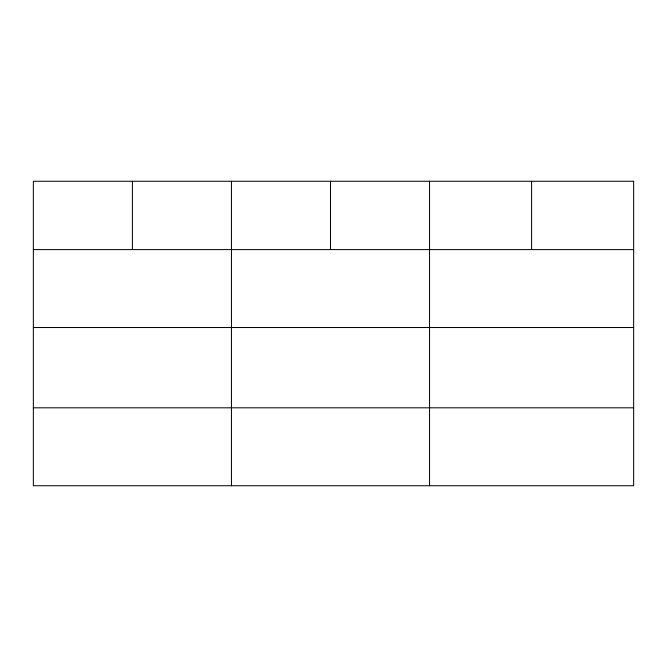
<?xml version="1.0" encoding="UTF-8"?>
<svg xmlns="http://www.w3.org/2000/svg" width="667" height="667" viewBox="0 0 667 667"><rect width="100%" height="100%" fill="white"/><g stroke="black" fill="none" stroke-linecap="round" stroke-linejoin="round"><path stroke-width="1" d="M33.35 249.6L633.65 249.6M33.35 327.522L633.65 327.522M33.35 407.812L633.65 407.812M531.599 181.257L531.599 249.6M429.548 181.257L429.548 485.743M330.498 181.257L330.498 249.6M231.449 181.257L231.449 485.743M132.4 181.257L132.4 249.6M633.65 181.257L33.35 181.257L33.35 485.743L633.65 485.743L633.65 181.257"/></g></svg>
